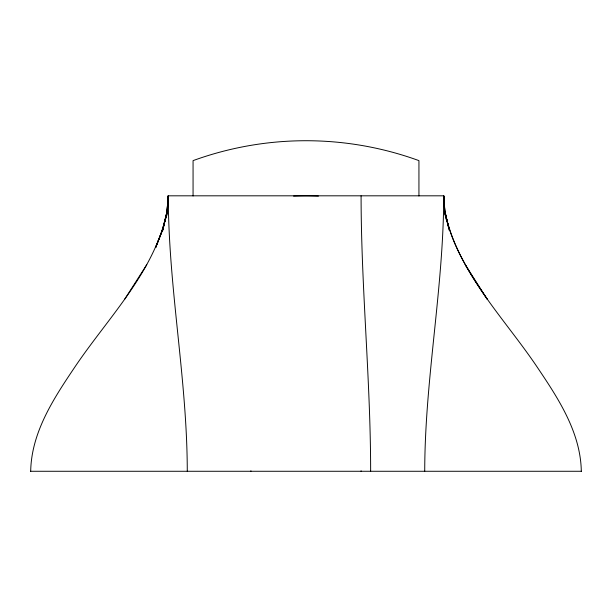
<?xml version="1.0" encoding="UTF-8"?>
<svg xmlns="http://www.w3.org/2000/svg" width="612" height="612" viewBox="0 0 612 612"><rect width="100%" height="100%" fill="white"/><g stroke="black" fill="none" stroke-linecap="round" stroke-linejoin="round"><path stroke-width="0.92" d="M250.912 471.271L250.912 470.804M424.728 471.271C424.82 379.065 443.631 288.022 443.723 195.817L168.277 195.817L166.816 213.037L162.761 230.25L166.831 213.037L168.277 195.817C168.369 288.022 187.18 379.065 187.272 471.271M168.17 199.443L168.277 195.817L166.961 213.037M167.351 213.037L168.277 195.817M30.692 471.271C31.373 432.592 53.405 398.94 74.22 367.98C107.322 318.431 153.696 273.197 166.762 213.037L162.57 230.25L166.785 213.037L162.432 230.25L155.723 247.47L162.432 230.25L166.762 213.037M165.852 218.469L166.831 213.037M155.578 247.47L162.364 230.25M124.741 299.115L146.781 264.682M30.6 471.271L581.4 471.271M449.239 230.25L445.169 213.037C458.334 273.151 504.686 318.431 537.78 367.98C558.595 398.94 580.627 432.592 581.308 471.271M465.219 264.682L487.144 299.115C466.382 268.14 444.381 234.472 443.723 195.817L443.83 199.443M445.268 213.037L449.43 230.25M448.558 227.534L444.916 213.037L446.156 219.379M444.809 213.037L445.544 216.656M445.039 213.037L443.723 195.817L444.649 213.037M370.642 471.271C370.604 379.356 361.126 287.732 361.088 195.817M361.088 470.804L361.088 471.271M418.937 195.985L418.937 160.619A330.541 330.541 0 0 0 193.063 160.619L193.063 195.985M293.584 196.1A275.454 275.454 0 0 1 318.416 196.1M167.084 213.037L166.617 215.753L167.084 213.037"/></g></svg>
